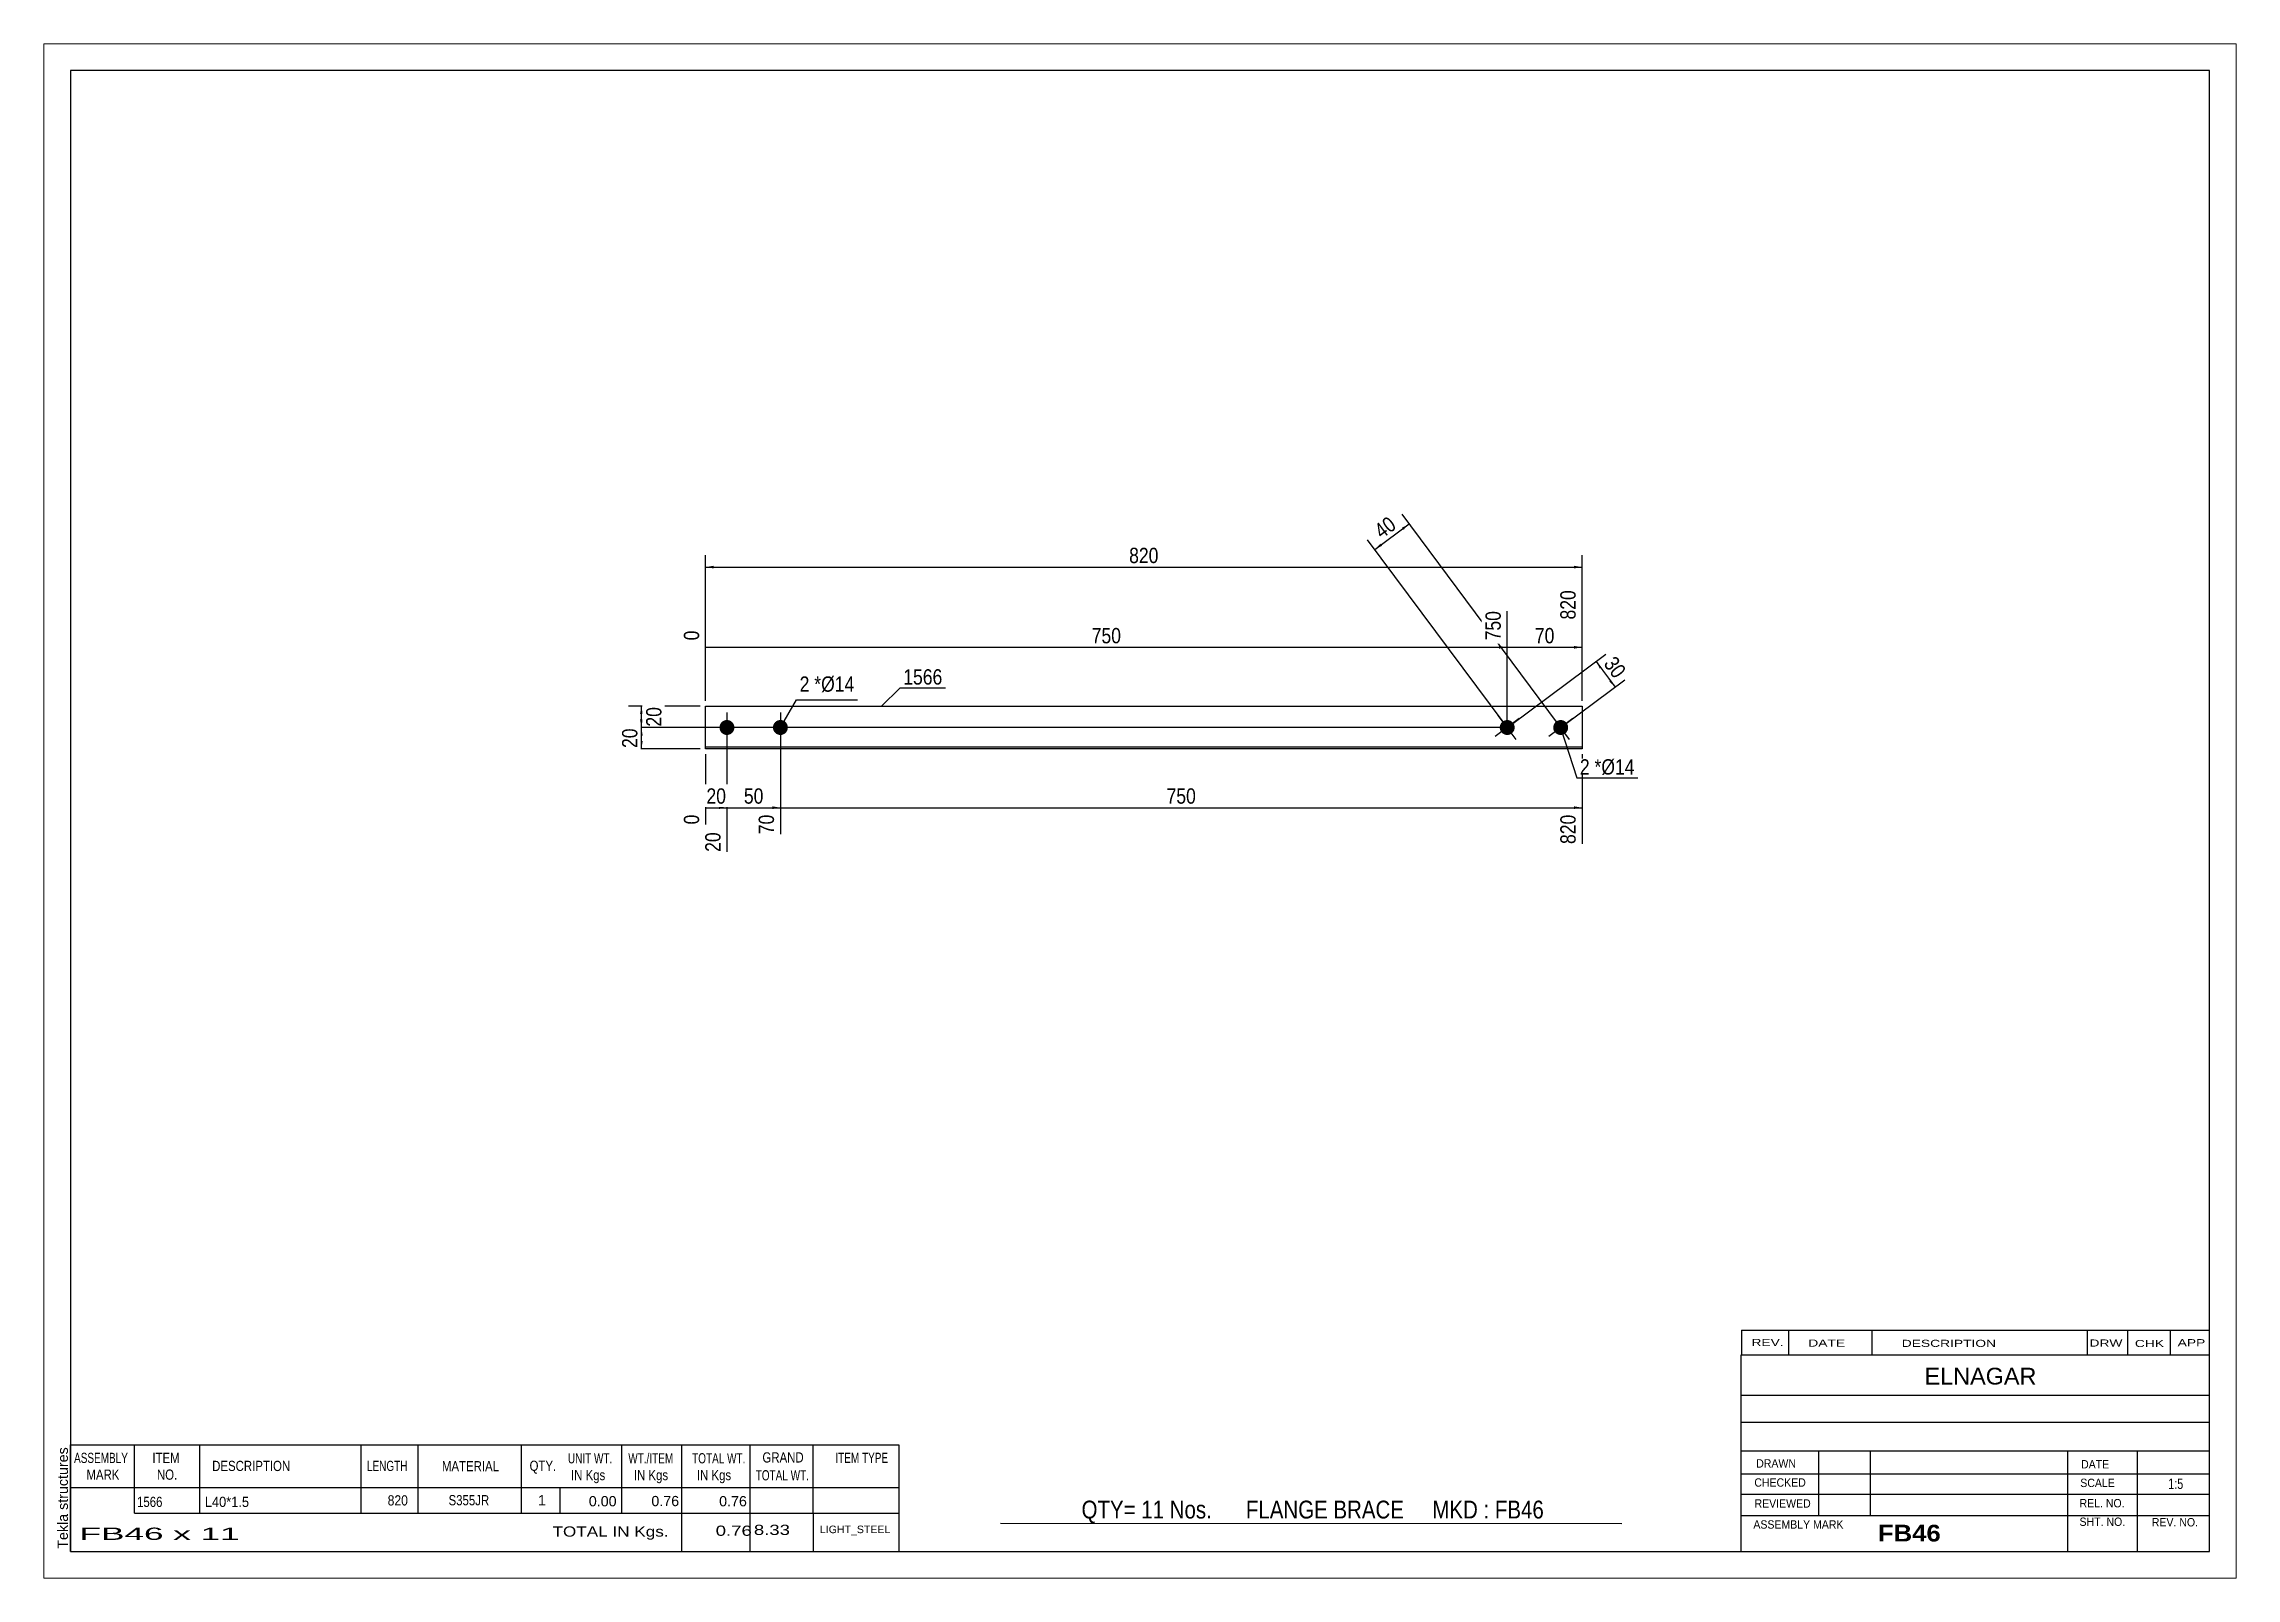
# Paper-space layout 'Layout1' of a CAD drawing. Header units: millimetres. Extents: x 0 to 410, y 0 to 287.
# The model-space entities are those that its viewports show. They can reach past a viewport. Long polylines and large blocks are cut down to what shows.
import ezdxf

# ---------------------------------------------------------------- set-up
doc = ezdxf.new("R2010")
doc.units = ezdxf.units.MM
doc.layers.add('Viewport layer', color=7, linetype='Continuous', plot=False)
doc.styles.add('Arial', font='ARIAL.TTF', dxfattribs={"height": 0.2})
doc.styles.add('Arial Bold', font='ARIALBD.TTF', dxfattribs={"height": 0.2})
doc.styles.add('Arial Narrow', font='ARIALN.TTF', dxfattribs={"height": 0.2})

# ---------------------------------------------------------------- blocks, each defined once
blk = doc.blocks.new('Unknown-627390412-1561')
at = {"color": 5, "linetype": 'Continuous'}
for p, q in [((405, 282), (5, 282)), ((5, 282), (5, 5)), ((405, 5), (405, 282)), ((5, 5), (405, 5))]:
    blk.add_line(p, q, dxfattribs=at)
at = {"color": 174, "linetype": 'Continuous', "style": 'Arial'}
blk.add_text('Tekla structures', height=1.9102, rotation=90, dxfattribs=at).set_placement((4.5, 5.5))
blk = doc.blocks.new('Part-627390412-1227 - 1212')
at = {"color": 2, "linetype": 'Continuous'}
for p, q in [((123.75, 155.12), (123.75, 163.12)), ((123.75, 163.12), (287.67, 163.12)), ((287.67, 163.12), (287.67, 155.12)), ((287.67, 155.42), (123.75, 155.42)), ((287.67, 155.12), (123.75, 155.12))]:
    blk.add_line(p, q, dxfattribs=at)
blk = doc.blocks.new('Bolt-627390412-1228 - 1212')
at = {"linetype": 'Continuous'}
blk.add_hatch(color=3, dxfattribs=at).paths.add_polyline_path([(272.55, 158.28, -1), (274.8, 159.95, -1)])
at = {"color": 3, "linetype": 'Continuous'}
for p, q in [((275.92, 160.79), (271.43, 157.45)), ((275.35, 156.87), (272, 161.36))]:
    blk.add_line(p, q, dxfattribs=at)
blk = doc.blocks.new('Bolt-627390412-1229 - 1212')
at = {"linetype": 'Continuous'}
for points in [[(127.75, 157.72, -1), (127.75, 160.52, -1)], [(137.75, 157.72, -1), (137.75, 160.52, -1)]]:
    blk.add_hatch(color=3, dxfattribs=at).paths.add_polyline_path(points)
at = {"color": 3, "linetype": 'Continuous'}
for p, q in [((127.75, 161.92), (127.75, 156.32)), ((137.75, 161.92), (137.75, 156.32)), ((130.55, 159.12), (124.95, 159.12)), ((140.55, 159.12), (134.95, 159.12))]:
    blk.add_line(p, q, dxfattribs=at)
blk = doc.blocks.new('Bolt-627390412-1230 - 1212')
at = {"linetype": 'Continuous'}
blk.add_hatch(color=3, dxfattribs=at).paths.add_polyline_path([(282.55, 158.28, -1), (284.8, 159.95, -1)])
at = {"color": 3, "linetype": 'Continuous'}
for p, q in [((285.92, 160.79), (281.43, 157.45)), ((285.35, 156.87), (282, 161.36))]:
    blk.add_line(p, q, dxfattribs=at)
blk = doc.blocks.new('StraightDimension-627390412-1280 - 1212')
at = {"linetype": 'Continuous'}
for points in [[(253.99, 196.5), (255.35, 197.19), (254.29, 196.1)], [(250.26, 193.1), (248.91, 192.41), (249.96, 193.5)]]:
    blk.add_hatch(color=7, dxfattribs=at).paths.add_polyline_path(points)
at = {"color": 7, "linetype": 'Continuous'}
for p, q in [((248.91, 192.41), (255.35, 197.19)), ((283.08, 159.92), (254, 199)), ((273.08, 159.92), (247.57, 194.21))]:
    blk.add_line(p, q, dxfattribs=at)
at = {"color": 0}
blk.add_wipeout([(253.99, 196.37), (251.48, 199.74), (247.58, 196.84), (250.09, 193.47)], dxfattribs=at)
at = {"color": 3, "style": 'Arial Narrow'}
blk.add_text('40', height=2.863, rotation=36.6464, dxfattribs=at).set_placement((250.21, 194.31))
blk = doc.blocks.new('StraightDimension-627390412-1237 - 1212')
at = {"linetype": 'Continuous'}
blk.add_hatch(color=7, dxfattribs=at).paths.add_polyline_path([(286.17, 144.37), (287.67, 144.12), (286.17, 143.87)])
at = {"color": 7, "linetype": 'Continuous'}
for p, q in [((137.75, 158.12), (137.75, 139.16)), ((287.67, 154.12), (287.67, 137.33)), ((137.75, 144.12), (287.67, 144.12))]:
    blk.add_line(p, q, dxfattribs=at)
at = {"color": 0}
blk.add_wipeout([(216.05, 144.27), (216.05, 148.47), (209.37, 148.47), (209.37, 144.27)], dxfattribs=at)
at = {"color": 0, "linetype": 'Continuous'}
blk.add_wipeout([(287.07, 143.42), (282.87, 143.42), (282.87, 136.73), (287.07, 136.73)], dxfattribs=at)
at = {"color": 3, "style": 'Arial Narrow'}
blk.add_text('750', height=2.863, dxfattribs=at).set_placement((209.97, 144.87))
at = {"color": 3, "linetype": 'Continuous', "style": 'Arial Narrow'}
blk.add_text('820', height=2.863, rotation=90.0002, dxfattribs=at).set_placement((286.47, 137.33))
blk = doc.blocks.new('StraightDimension-627390412-1238 - 1212')
at = {"linetype": 'Continuous'}
blk.add_hatch(color=7, dxfattribs=at).paths.add_polyline_path([(136.25, 144.37), (137.75, 144.12), (136.25, 143.87)])
at = {"color": 7, "linetype": 'Continuous'}
for p, q in [((127.75, 158.12), (127.75, 135.86)), ((137.75, 158.12), (137.75, 139.16)), ((127.75, 144.12), (137.75, 144.12))]:
    blk.add_line(p, q, dxfattribs=at)
at = {"color": 0}
blk.add_wipeout([(135.18, 144.27), (135.18, 148.47), (130.32, 148.47), (130.32, 144.27)], dxfattribs=at)
at = {"color": 0, "linetype": 'Continuous'}
blk.add_wipeout([(137.15, 143.42), (132.95, 143.42), (132.95, 138.56), (137.15, 138.56)], dxfattribs=at)
at = {"color": 3, "style": 'Arial Narrow'}
blk.add_text('50', height=2.863, dxfattribs=at).set_placement((130.92, 144.87))
at = {"color": 3, "linetype": 'Continuous', "style": 'Arial Narrow'}
blk.add_text('70', height=2.863, rotation=90.0002, dxfattribs=at).set_placement((136.55, 139.16))
blk = doc.blocks.new('StraightDimension-627390412-1239 - 1212')
at = {"linetype": 'Continuous'}
blk.add_hatch(color=7, dxfattribs=at).paths.add_polyline_path([(126.25, 144.37), (127.75, 144.12), (126.25, 143.87)])
at = {"color": 7, "linetype": 'Continuous'}
for p, q in [((127.75, 158.12), (127.75, 135.86)), ((123.75, 154.12), (123.75, 140.99)), ((123.75, 144.12), (127.75, 144.12))]:
    blk.add_line(p, q, dxfattribs=at)
at = {"color": 0}
blk.add_wipeout([(128.18, 144.27), (128.18, 148.47), (123.32, 148.47), (123.32, 144.27)], dxfattribs=at)
at = {"color": 0, "linetype": 'Continuous'}
blk.add_wipeout([(127.15, 140.12), (122.95, 140.12), (122.95, 135.26), (127.15, 135.26)], dxfattribs=at)
blk.add_wipeout([(123.15, 143.42), (118.95, 143.42), (118.95, 140.39), (123.15, 140.39)], dxfattribs=at)
at = {"color": 3, "style": 'Arial Narrow'}
blk.add_text('20', height=2.863, dxfattribs=at).set_placement((123.92, 144.87))
at = {"color": 3, "linetype": 'Continuous', "style": 'Arial Narrow'}
for s, height, p in [('0', 2.86, (122.55, 140.99)), ('20', 2.863, (126.55, 135.86))]:
    blk.add_text(s, height=height, rotation=90.0002, dxfattribs=at).set_placement(p)
blk = doc.blocks.new('StraightDimension-627390412-1252 - 1212')
at = {"linetype": 'Continuous'}
blk.add_hatch(color=7, dxfattribs=at).paths.add_polyline_path([(286.17, 174.37), (287.67, 174.12), (286.17, 173.87)])
at = {"color": 7, "linetype": 'Continuous'}
for p, q in [((287.67, 164.12), (287.67, 184.8)), ((273.67, 160.12), (273.67, 180.9)), ((273.67, 174.12), (287.67, 174.12))]:
    blk.add_line(p, q, dxfattribs=at)
at = {"color": 0}
blk.add_wipeout([(283.1, 174.27), (283.1, 178.47), (278.25, 178.47), (278.25, 174.27)], dxfattribs=at)
at = {"color": 0, "linetype": 'Continuous'}
blk.add_wipeout([(287.07, 185.4), (282.87, 185.4), (282.87, 178.72), (287.07, 178.72)], dxfattribs=at)
at = {"color": 3, "linetype": 'Continuous', "style": 'Arial Narrow'}
blk.add_text('820', height=2.863, rotation=90.0002, dxfattribs=at).set_placement((286.47, 179.32))
at = {"color": 3, "style": 'Arial Narrow'}
blk.add_text('70', height=2.863, dxfattribs=at).set_placement((278.85, 174.87))
blk = doc.blocks.new('StraightDimension-627390412-1253 - 1212')
at = {"linetype": 'Continuous'}
blk.add_hatch(color=7, dxfattribs=at).paths.add_polyline_path([(272.17, 174.37), (273.67, 174.12), (272.17, 173.87)])
at = {"color": 7, "linetype": 'Continuous'}
for p, q in [((273.67, 160.12), (273.67, 180.9)), ((123.75, 164.12), (123.75, 177.25)), ((123.75, 174.12), (273.67, 174.12))]:
    blk.add_line(p, q, dxfattribs=at)
at = {"color": 0, "linetype": 'Continuous'}
for points in [[(273.07, 181.5), (268.87, 181.5), (268.87, 174.82), (273.07, 174.82)], [(123.15, 177.85), (118.95, 177.85), (118.95, 174.82), (123.15, 174.82)]]:
    blk.add_wipeout(points, dxfattribs=at)
at = {"color": 0}
blk.add_wipeout([(202.05, 174.27), (202.05, 178.47), (195.37, 178.47), (195.37, 174.27)], dxfattribs=at)
at = {"color": 3, "linetype": 'Continuous', "style": 'Arial Narrow'}
for s, height, p in [('750', 2.863, (272.47, 175.42)), ('0', 2.86, (122.55, 175.42))]:
    blk.add_text(s, height=height, rotation=90.0002, dxfattribs=at).set_placement(p)
at = {"color": 3, "style": 'Arial Narrow'}
blk.add_text('750', height=2.863, dxfattribs=at).set_placement((195.97, 174.87))
blk = doc.blocks.new('StraightDimension-627390412-1260 - 1212')
at = {"linetype": 'Continuous'}
for points in [[(125.25, 188.87), (123.75, 189.12), (125.25, 189.37)], [(286.17, 189.37), (287.67, 189.12), (286.17, 188.87)]]:
    blk.add_hatch(color=7, dxfattribs=at).paths.add_polyline_path(points)
at = {"color": 7, "linetype": 'Continuous'}
for p, q in [((123.75, 164.12), (123.75, 191.37)), ((123.75, 189.12), (287.67, 189.12)), ((287.67, 164.12), (287.67, 191.37))]:
    blk.add_line(p, q, dxfattribs=at)
at = {"color": 0}
blk.add_wipeout([(209.05, 189.27), (209.05, 193.47), (202.37, 193.47), (202.37, 189.27)], dxfattribs=at)
at = {"color": 3, "style": 'Arial Narrow'}
blk.add_text('820', height=2.863, dxfattribs=at).set_placement((202.97, 189.87))
blk = doc.blocks.new('StraightDimension-627390412-1264 - 1212')
at = {"linetype": 'Continuous'}
for points in [[(111.5, 161.62), (111.75, 163.12), (112, 161.62)], [(112, 160.62), (111.75, 159.12), (111.5, 160.62)]]:
    blk.add_hatch(color=7, dxfattribs=at).paths.add_polyline_path(points)
at = {"color": 7, "linetype": 'Continuous'}
for p, q in [((122.75, 163.12), (109.35, 163.12)), ((111.75, 159.12), (111.75, 163.12)), ((272.67, 159.12), (109.35, 159.12))]:
    blk.add_line(p, q, dxfattribs=at)
at = {"color": 0}
blk.add_wipeout([(116.1, 163.55), (111.9, 163.55), (111.9, 158.69), (116.1, 158.69)], dxfattribs=at)
at = {"color": 3, "style": 'Arial Narrow'}
blk.add_text('20', height=2.863, rotation=90.0002, dxfattribs=at).set_placement((115.5, 159.29))
blk = doc.blocks.new('StraightDimension-627390412-1265 - 1212')
at = {"linetype": 'Continuous'}
for points in [[(111.5, 157.62), (111.75, 159.12), (112, 157.62)], [(112, 156.62), (111.75, 155.12), (111.5, 156.62)]]:
    blk.add_hatch(color=7, dxfattribs=at).paths.add_polyline_path(points)
at = {"color": 7, "linetype": 'Continuous'}
for p, q in [((272.67, 159.12), (109.5, 159.12)), ((111.75, 155.12), (111.75, 159.12)), ((122.75, 155.12), (109.5, 155.12))]:
    blk.add_line(p, q, dxfattribs=at)
at = {"color": 0}
blk.add_wipeout([(111.6, 159.55), (107.4, 159.55), (107.4, 154.69), (111.6, 154.69)], dxfattribs=at)
at = {"color": 3, "style": 'Arial Narrow'}
blk.add_text('20', height=2.863, rotation=90.0002, dxfattribs=at).set_placement((111, 155.29))
blk = doc.blocks.new('StraightDimension-627390412-1274 - 1212')
at = {"linetype": 'Continuous'}
for points in [[(290.99, 170.13), (290.29, 171.48), (291.39, 170.43)], [(293.16, 168.05), (293.86, 166.69), (292.76, 167.75)]]:
    blk.add_hatch(color=7, dxfattribs=at).paths.add_polyline_path(points)
at = {"color": 7, "linetype": 'Continuous'}
for p, q in [((274.48, 159.71), (292.1, 172.82)), ((290.29, 171.48), (293.86, 166.69)), ((284.48, 159.71), (295.66, 168.04))]:
    blk.add_line(p, q, dxfattribs=at)
at = {"color": 0}
blk.add_wipeout([(293.64, 167.23), (297.01, 169.74), (294.12, 173.63), (290.75, 171.12)], dxfattribs=at)
at = {"color": 3, "style": 'Arial Narrow'}
blk.add_text('30', height=2.863, rotation=-53.3538, dxfattribs=at).set_placement((291.59, 171))
blk = doc.blocks.new('CBS_REVISION-627390412-1577')
at = {"color": 7, "linetype": 'Continuous'}
for p, q in [((317.49, 46.38), (404.99, 46.38)), ((317.49, 46.38), (317.49, 41.75)), ((326.29, 46.38), (326.29, 41.75)), ((341.88, 46.38), (341.88, 41.81)), ((382.14, 46.38), (382.14, 41.75)), ((389.68, 46.38), (389.68, 41.75)), ((397.63, 46.38), (397.63, 41.75)), ((317.49, 41.75), (404.99, 41.75))]:
    blk.add_line(p, q, dxfattribs=at)
at = {"color": 7, "style": 'Arial Narrow', "width": 1.7}
for s, height, p in [('REV.', 1.326, (319.35, 43.43)), ('DATE', 1.326, (329.98, 43.31)), ('DESCRIPTION', 1.3257, (347.46, 43.26)), ('DRW', 1.326, (382.57, 43.32)), ('CHK', 1.326, (391.06, 43.23)), ('APP', 1.326, (399.06, 43.38))]:
    blk.add_text(s, height=height, dxfattribs=at).set_placement(p)
blk = doc.blocks.new('CBS_BOM-627390412-1574')
at = {"color": 7, "linetype": 'Continuous'}
for p, q in [((4.97, 16.97), (4.97, 24.97)), ((4.97, 24.97), (159.89, 24.97)), ((16.97, 16.97), (16.97, 24.97)), ((29.16, 16.97), (29.16, 24.97)), ((59.32, 16.97), (59.32, 24.97)), ((70, 16.97), (70, 24.97)), ((89.32, 16.97), (89.32, 24.97)), ((108.12, 16.97), (108.12, 24.97)), ((119.33, 16.97), (119.33, 24.97)), ((132.12, 16.97), (132.12, 24.97)), ((143.87, 16.97), (143.87, 24.97)), ((159.89, 24.96), (159.89, 16.98)), ((4.97, 16.97), (159.89, 16.97)), ((4.97, 12.17), (4.97, 16.97)), ((16.97, 12.17), (16.97, 16.97)), ((29.16, 12.17), (29.16, 16.97)), ((59.32, 12.17), (59.32, 16.97)), ((70, 12.17), (70, 16.97)), ((89.32, 12.17), (89.32, 16.97)), ((96.58, 12.17), (96.58, 16.97)), ((108.12, 12.17), (108.12, 16.97)), ((119.33, 12.17), (119.33, 16.97)), ((132.12, 12.17), (132.12, 16.97)), ((143.89, 12.17), (143.89, 16.97)), ((159.89, 16.97), (159.89, 12.17)), ((4.97, 4.97), (4.97, 12.15)), ((16.97, 12.17), (159.89, 12.17)), ((119.33, 4.97), (119.33, 12.15)), ((132.12, 4.97), (132.12, 12.15)), ((143.93, 4.97), (143.93, 12.15)), ((159.89, 12.17), (159.89, 4.97)), ((4.97, 4.97), (159.89, 4.97))]:
    blk.add_line(p, q, dxfattribs=at)
at = {"color": 3, "linetype": 'Continuous', "style": 'Arial'}
for s, height, width, p in [('ASSEMBLY', 1.91, 0.7, (5.65, 21.54)), ('ITEM', 1.91, 0.8, (20.3, 21.54)), ('DESCRIPTION', 1.9102, 0.8, (31.48, 20.04)), ('LENGTH', 1.91, 0.7, (60.43, 20.04)), ('MATERIAL', 1.91, 0.8, (74.45, 19.99)), ('QTY.', 1.91, 0.8, (90.84, 20.07)), ('UNIT WT.', 1.91, 0.7, (98.01, 21.47)), ('WT./ITEM', 1.91, 0.7, (109.3, 21.47)), ('TOTAL WT.', 1.91, 0.7, (121.24, 21.47)), ('GRAND', 1.91, 0.8, (134.39, 21.63)), ('ITEM TYPE', 1.91, 0.7, (148.03, 21.55)), ('MARK', 1.91, 0.8, (7.97, 18.41)), ('NO.', 1.91, 0.8, (21.15, 18.41)), ('IN Kgs', 1.91, 0.8, (98.59, 18.33)), ('IN Kgs', 1.91, 0.8, (110.34, 18.33)), ('IN Kgs', 1.91, 0.8, (122.13, 18.33)), ('TOTAL WT.', 1.91, 0.7, (133.13, 18.29))]:
    blk.add_text(s, height=height, dxfattribs=dict(at, width=width)).set_placement(p)
at = {"color": 7, "linetype": 'Continuous', "style": 'Arial'}
for s, width, p in [('1566', 0.8, (17.43, 13.32)), ('L40*1.5', 0.9, (30.1, 13.32)), ('820', 0.85, (64.3, 13.6)), ('S355JR', 0.8, (75.69, 13.63))]:
    blk.add_text(s, height=1.91, dxfattribs=dict(at, width=width)).set_placement(p)
for s, p in [('1', (92.41, 13.63)), ('0.00', (101.92, 13.44)), ('0.76', (113.62, 13.47)), ('0.76', (126.29, 13.44))]:
    blk.add_text(s, height=1.91, dxfattribs=at).set_placement(p)
at = {"color": 6, "linetype": 'Continuous', "style": 'Arial'}
for s, height, width, p in [('FB46 x 11', 2.292, 2.05, (6.69, 7.16)), ('TOTAL IN Kgs.', 1.9102, 1.2, (95.13, 7.77)), ('0.76', 1.91, 1.3, (125.65, 7.92)), ('8.33', 1.91, 1.3, (132.79, 8.08))]:
    blk.add_text(s, height=height, dxfattribs=dict(at, width=width)).set_placement(p)
blk.add_text('LIGHT_STEEL', height=1.4135, dxfattribs=at).set_placement((145.14, 8.42))
blk = doc.blocks.new('CBS_CALLOFF-627390412-1575')
at = {"color": 7, "linetype": 'Continuous'}
blk.add_line((178.88, 10.27), (295.11, 10.25), dxfattribs=at)
at = {"color": 3, "linetype": 'Continuous', "style": 'Arial Narrow'}
blk.add_text('QTY= 11 Nos.      FLANGE BRACE     MKD : FB46', height=3.3405, dxfattribs=at).set_placement((194.07, 11.16))
blk = doc.blocks.new('CBS_NAME_BLOG-627390412-1576')
at = {"color": 7, "linetype": 'Continuous'}
for p, q in [((317.41, 41.75), (404.93, 41.75)), ((317.41, 5.04), (317.41, 41.75)), ((317.41, 34.21), (404.93, 34.21)), ((317.48, 29.16), (405, 29.16)), ((317.41, 23.79), (404.93, 23.79)), ((331.93, 11.68), (331.93, 23.78)), ((341.62, 11.71), (341.62, 23.78)), ((378.53, 5.04), (378.53, 23.77)), ((391.58, 5.04), (391.58, 23.78)), ((317.42, 19.49), (405, 19.51)), ((317.41, 15.74), (404.93, 15.74)), ((317.41, 11.7), (404.93, 11.7)), ((317.41, 5), (405, 5))]:
    blk.add_line(p, q, dxfattribs=at)
at = {"color": 3, "linetype": 'Continuous', "style": 'Arial'}
blk.add_text('ELNAGAR', height=3.133, dxfattribs=at).set_placement((351.73, 36.22))
at = {"color": 3, "linetype": 'Continuous'}
for s, height, style, width, p in [('DRAWN', 1.566, 'Arial', 0.9, (320.24, 20.68)), ('DATE', 1.566, 'Arial', 0.9, (381, 20.52)), ('CHECKED', 1.566, 'Arial', 0.9, (319.89, 17.11)), ('SCALE', 1.566, 'Arial', 0.9, (380.85, 17.04)), ('1:5', 1.957, 'Arial Narrow', 0.9, (397.3, 16.68)), ('REVIEWED', 1.566, 'Arial', 0.9, (319.93, 13.19)), ('REL. NO.', 1.566, 'Arial', 0.9, (380.71, 13.24)), ('ASSEMBLY MARK', 1.5663, 'Arial', 0.9, (319.71, 9.26)), ('FB46', 3.131, 'Arial Bold', 1.1, (342.99, 6.86)), ('SHT. NO.', 1.566, 'Arial', 0.9, (380.71, 9.77)), ('REV. NO.', 1.566, 'Arial', 0.9, (394.23, 9.68))]:
    blk.add_text(s, height=height, dxfattribs=dict(at, style=style, width=width)).set_placement(p)
blk = doc.blocks.new('MarkSet-627390412-1290 - 1212')
at = {"color": 0}
blk.add_wipeout([(289.1, 150.32), (289.1, 153.32), (287.27, 153.32), (287.27, 150.32)], dxfattribs=at)
blk.add_wipeout([(289.1, 150.32), (289.1, 153.32), (287.27, 153.32), (287.27, 150.32)], dxfattribs=at)
at = {"color": 7, "linetype": 'Continuous'}
blk.add_line((283.67, 159.12), (286.67, 149.72), dxfattribs=at)
at = {"color": 0}
blk.add_wipeout([(291.28, 150.32), (291.28, 153.32), (290, 153.32), (290, 150.32)], dxfattribs=at)
blk.add_wipeout([(291.28, 150.32), (291.28, 153.32), (290, 153.32), (290, 150.32)], dxfattribs=at)
at = {"color": 3, "style": 'Arial Narrow'}
blk.add_text('2', height=2.86, dxfattribs=at).set_placement((287.27, 150.32))
at = {"color": 0}
blk.add_wipeout([(297.49, 150.32), (297.49, 153.32), (291.28, 153.32), (291.28, 150.32)], dxfattribs=at)
blk.add_wipeout([(297.49, 150.32), (297.49, 153.32), (291.28, 153.32), (291.28, 150.32)], dxfattribs=at)
at = {"color": 7, "linetype": 'Continuous'}
blk.add_line((286.67, 149.72), (298.09, 149.72), dxfattribs=at)
at = {"color": 3, "style": 'Arial Narrow'}
for s, height, p in [('*', 2.86, (290, 150.32)), ('Ø14', 2.863, (291.28, 150.32))]:
    blk.add_text(s, height=height, dxfattribs=at).set_placement(p)
blk = doc.blocks.new('Mark-627390412-1285 - 1212')
at = {"color": 0}
blk.add_wipeout([(168.04, 167.15), (168.04, 170.15), (160.73, 170.15), (160.73, 167.15)], dxfattribs=at)
blk.add_wipeout([(168.04, 167.15), (168.04, 170.15), (160.73, 170.15), (160.73, 167.15)], dxfattribs=at)
at = {"color": 7, "linetype": 'Continuous'}
for p, q in [((156.59, 163.02), (160.13, 166.55)), ((160.13, 166.55), (168.64, 166.55))]:
    blk.add_line(p, q, dxfattribs=at)
at = {"color": 3, "style": 'Arial Narrow'}
blk.add_text('1566', height=2.863, dxfattribs=at).set_placement((160.73, 167.15))
blk = doc.blocks.new('Mark-627390412-1293 - 1212')
at = {"color": 0}
blk.add_wipeout([(143.18, 165.81), (143.18, 168.81), (141.35, 168.81), (141.35, 165.81)], dxfattribs=at)
blk.add_wipeout([(143.18, 165.81), (143.18, 168.81), (141.35, 168.81), (141.35, 165.81)], dxfattribs=at)
at = {"color": 7, "linetype": 'Continuous'}
blk.add_line((137.75, 159.12), (140.75, 164.31), dxfattribs=at)
at = {"color": 0}
blk.add_wipeout([(145.36, 165.81), (145.36, 168.81), (144.08, 168.81), (144.08, 165.81)], dxfattribs=at)
blk.add_wipeout([(145.36, 165.81), (145.36, 168.81), (144.08, 168.81), (144.08, 165.81)], dxfattribs=at)
at = {"color": 3, "style": 'Arial Narrow'}
blk.add_text('2', height=2.86, dxfattribs=at).set_placement((141.35, 165.81))
at = {"color": 0}
blk.add_wipeout([(151.57, 165.81), (151.57, 168.81), (145.36, 168.81), (145.36, 165.81)], dxfattribs=at)
blk.add_wipeout([(151.57, 165.81), (151.57, 168.81), (145.36, 168.81), (145.36, 165.81)], dxfattribs=at)
at = {"color": 7, "linetype": 'Continuous'}
blk.add_line((140.75, 164.31), (152.17, 164.31), dxfattribs=at)
at = {"color": 3, "style": 'Arial Narrow'}
for s, height, p in [('*', 2.86, (144.08, 165.81)), ('Ø14', 2.863, (145.36, 165.81))]:
    blk.add_text(s, height=height, dxfattribs=at).set_placement(p)

msp = doc.modelspace()

# ---------------------------------------------------------------- block references
for name in ['Unknown-627390412-1561', 'Part-627390412-1227 - 1212', 'Bolt-627390412-1229 - 1212', 'Bolt-627390412-1228 - 1212', 'Bolt-627390412-1230 - 1212', 'CBS_REVISION-627390412-1577', 'CBS_NAME_BLOG-627390412-1576', 'CBS_BOM-627390412-1574', 'CBS_CALLOFF-627390412-1575']:
    msp.add_blockref(name, (0, 0))

# ---------------------------------------------------------------- next in the draw order: block references
msp.add_blockref('StraightDimension-627390412-1280 - 1212', (0, 0))

# ---------------------------------------------------------------- next in the draw order: block references
msp.add_blockref('StraightDimension-627390412-1237 - 1212', (0, 0))

# ---------------------------------------------------------------- next in the draw order: block references
for name in ['StraightDimension-627390412-1252 - 1212', 'StraightDimension-627390412-1238 - 1212']:
    msp.add_blockref(name, (0, 0))

# ---------------------------------------------------------------- next in the draw order: block references
msp.add_blockref('StraightDimension-627390412-1239 - 1212', (0, 0))

# ---------------------------------------------------------------- next in the draw order: block references
msp.add_blockref('StraightDimension-627390412-1253 - 1212', (0, 0))

# ---------------------------------------------------------------- next in the draw order: block references
msp.add_blockref('StraightDimension-627390412-1260 - 1212', (0, 0))

# ---------------------------------------------------------------- next in the draw order: block references
msp.add_blockref('StraightDimension-627390412-1264 - 1212', (0, 0))

# ---------------------------------------------------------------- next in the draw order: block references
for name in ['Mark-627390412-1285 - 1212', 'StraightDimension-627390412-1265 - 1212']:
    msp.add_blockref(name, (0, 0))

# ---------------------------------------------------------------- next in the draw order: block references
for name in ['StraightDimension-627390412-1274 - 1212', 'Mark-627390412-1293 - 1212']:
    msp.add_blockref(name, (0, 0))

# ---------------------------------------------------------------- next in the draw order: block references
msp.add_blockref('MarkSet-627390412-1290 - 1212', (0, 0))

psp = doc.layouts.get("Layout1")

# ---------------------------------------------------------------- viewports
at = {"layer": 'Viewport layer', "view_target_point": (205, 143.5)}
psp.add_viewport(center=(205, 143.5), size=(410, 287), view_center_point=(0, 0), view_height=287, dxfattribs=at)

doc.saveas('drawing.dxf')
